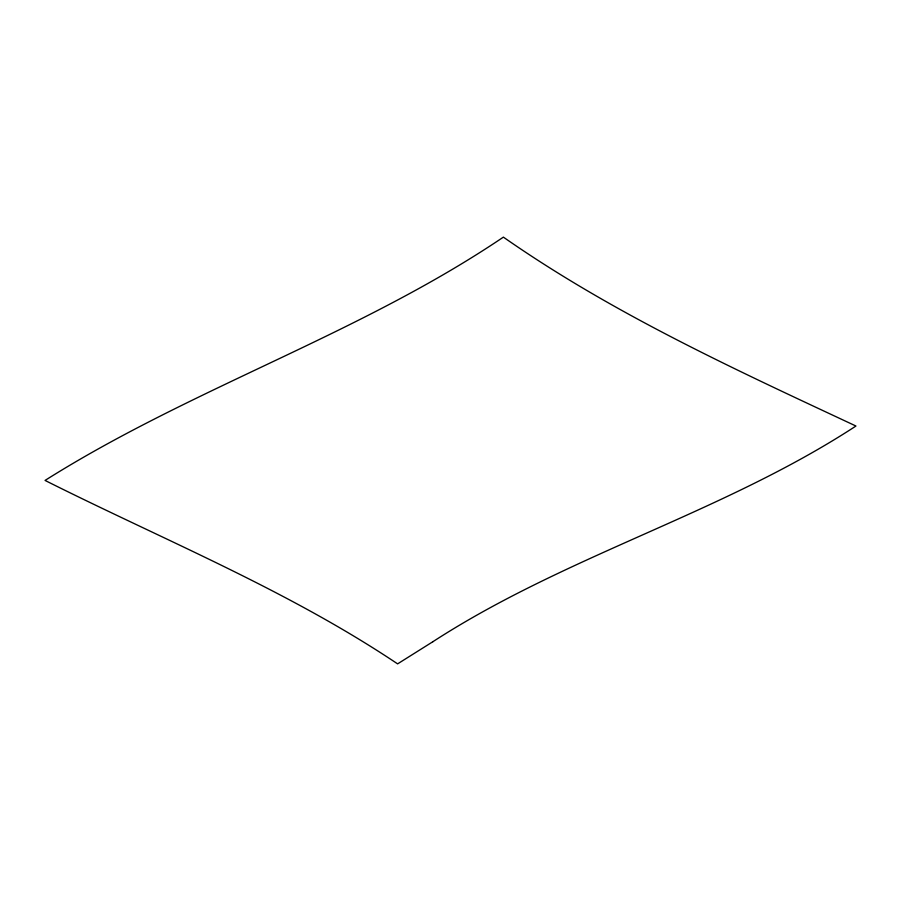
<?xml version="1.0" encoding="UTF-8"?>
<svg xmlns="http://www.w3.org/2000/svg" width="901" height="901" viewBox="0 0 901 901"><rect width="100%" height="100%" fill="white"/><g stroke="black" fill="none" stroke-linecap="round" stroke-linejoin="round"><path stroke-width="1.35" d="M432.874 641.715L397.611 663.868C287.07 589.885 163.441 539.845 45.05 480.424C191.789 387.926 359.296 334.406 503.389 237.132C613.176 313.762 735.148 369.5 855.95 426.027C722.692 513.029 566.402 555.162 432.874 641.715"/></g></svg>
